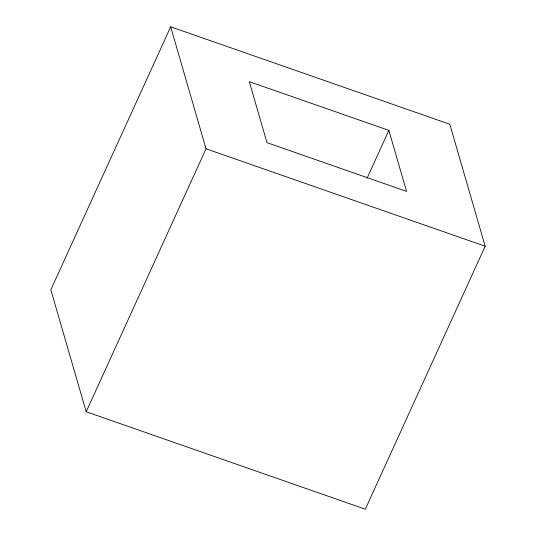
<?xml version="1.0" encoding="UTF-8"?>
<svg xmlns="http://www.w3.org/2000/svg" width="536" height="536" viewBox="0 0 536 536"><rect width="100%" height="100%" fill="white"/><g stroke="black" fill="none" stroke-linecap="round" stroke-linejoin="round"><path stroke-width="0.8" d="M170.676 26.8L50.833 289.768L86.189 411.748L365.324 509.2L485.167 246.232L449.811 124.251L170.676 26.8L206.032 148.78L86.189 411.748M367.046 178.267L388.868 130.382L249.3 81.66L266.975 142.65L406.543 191.372L388.868 130.382M206.032 148.78L485.167 246.232"/></g></svg>
